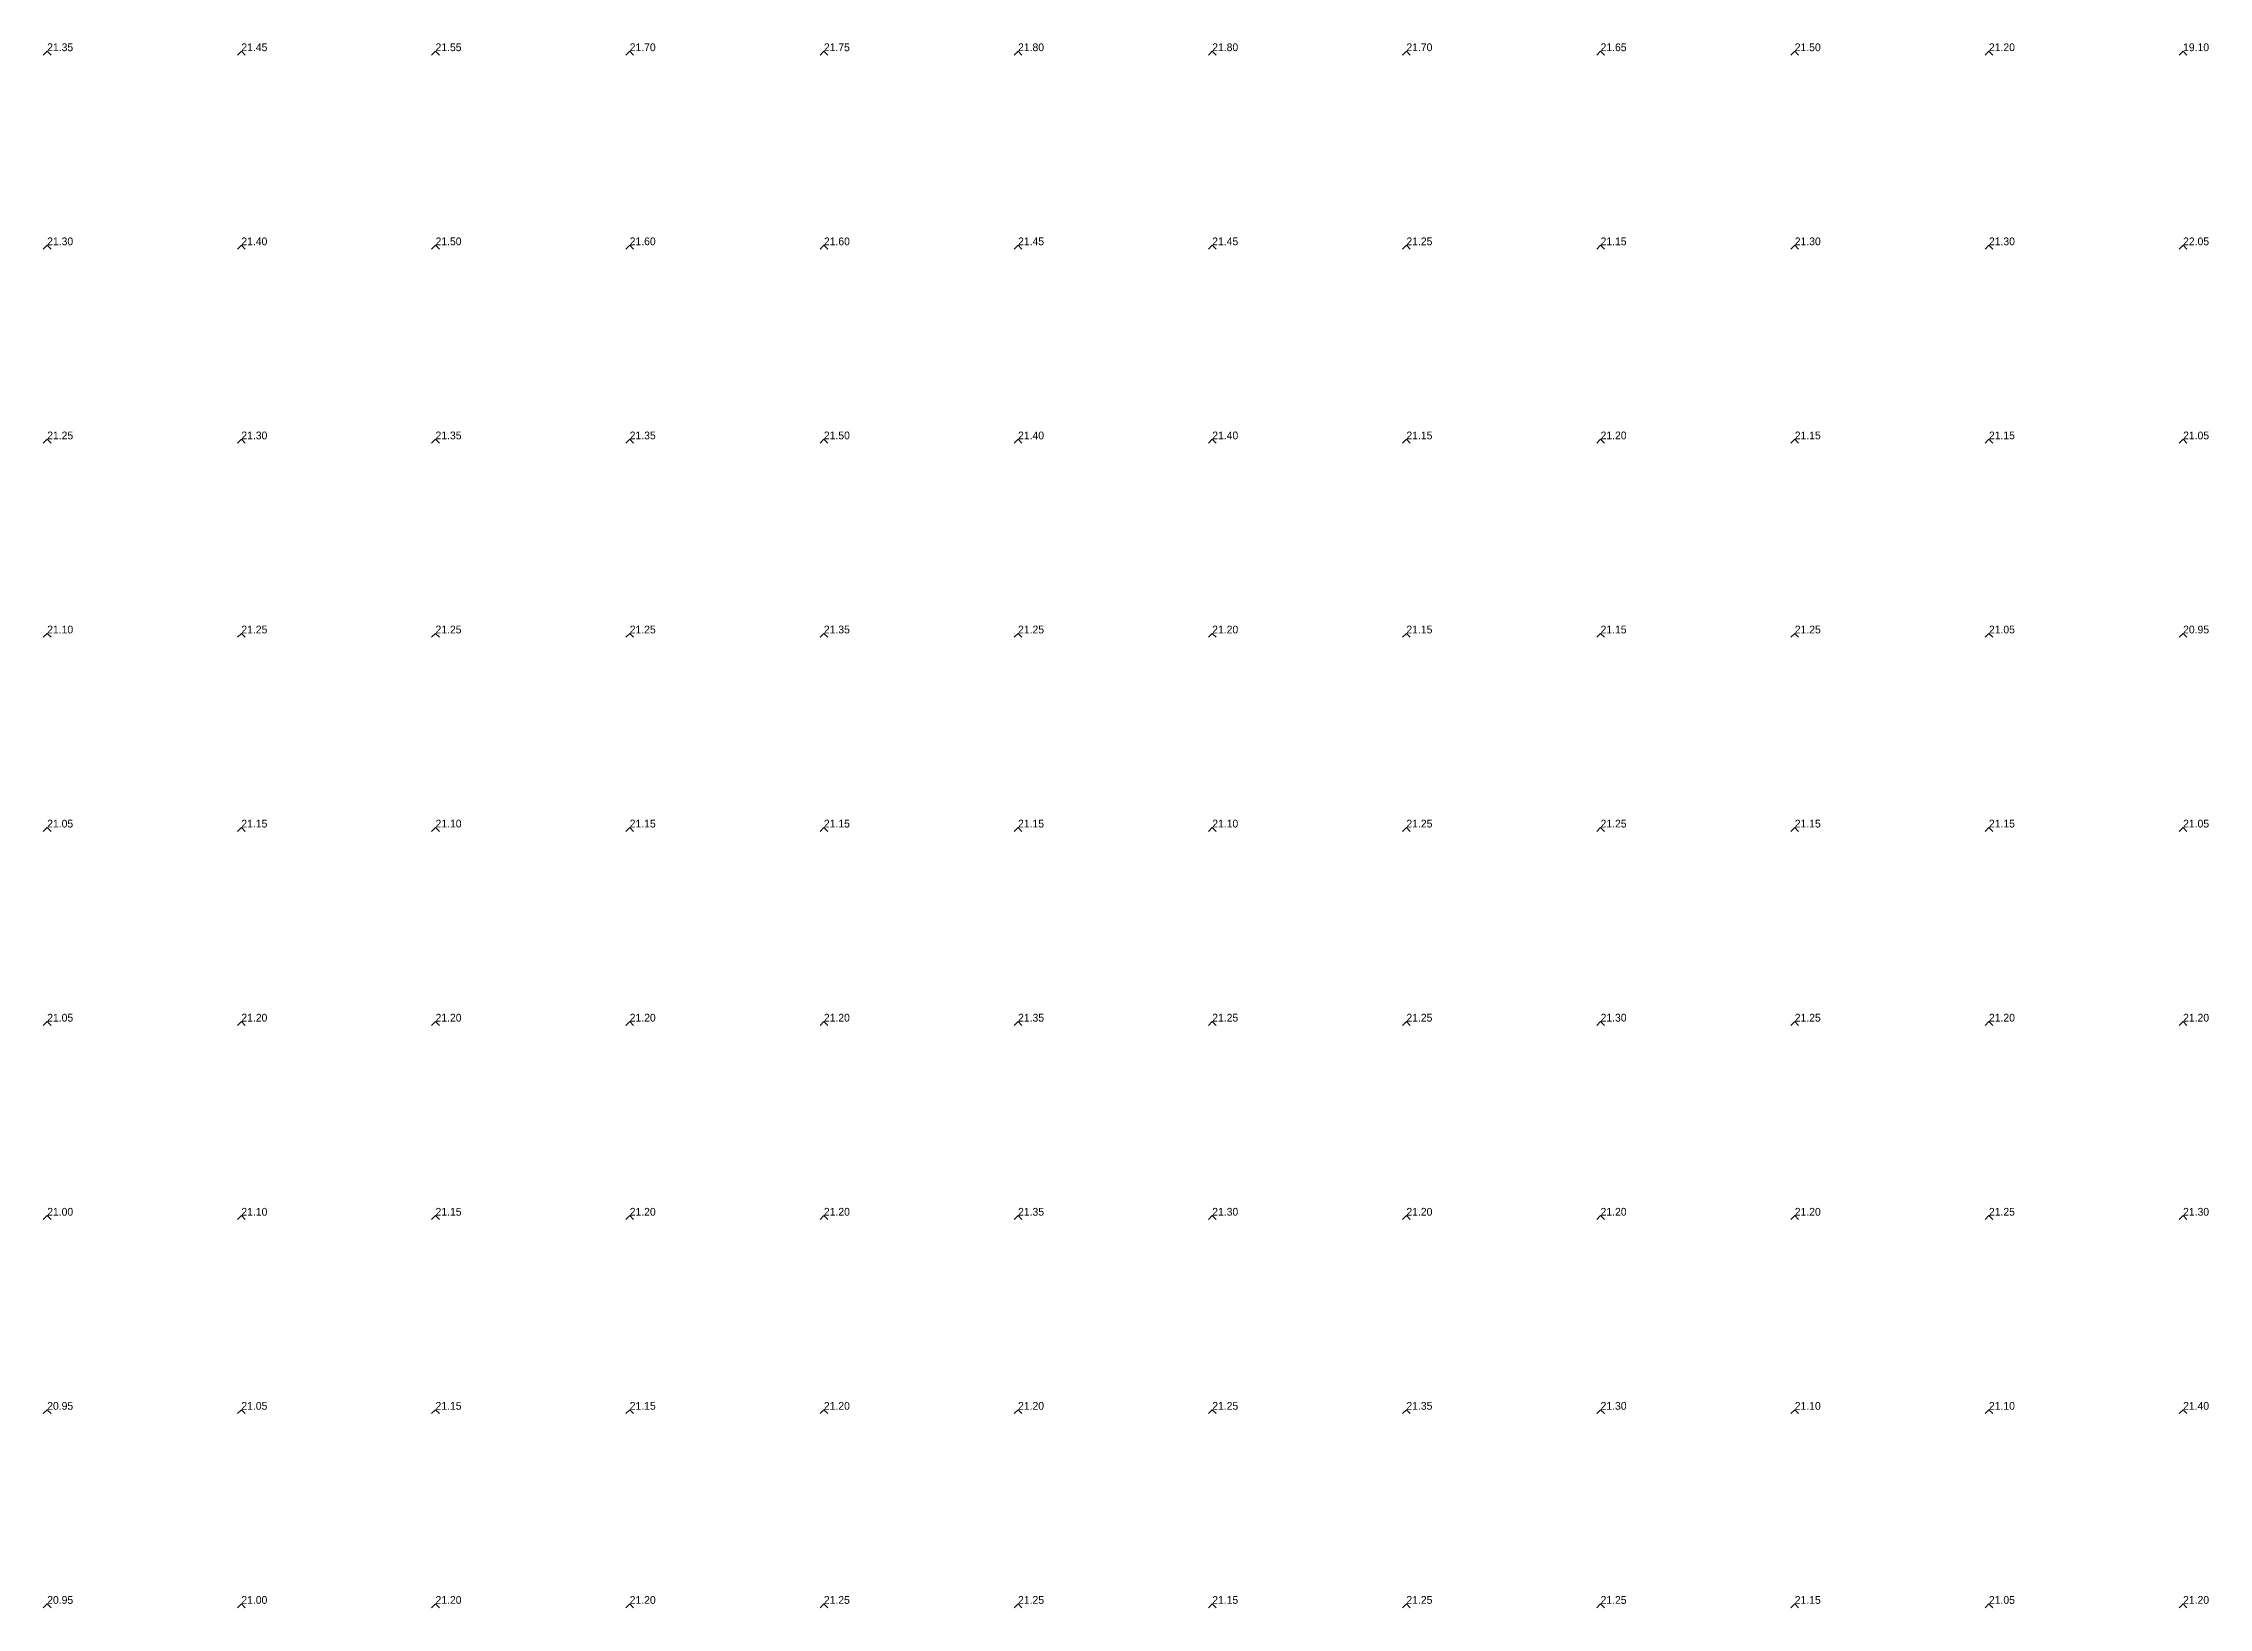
# Model space of a CAD drawing. Extents: x 570945 to 571083, y 5181392 to 5181597.
# Drawn here: x 571022.32 to 571050.2, y 5181424.08 to 5181444.23 of the extents above; entities that cross this region are included whole.
import ezdxf

# ---------------------------------------------------------------- set-up
doc = ezdxf.new("R2010")
doc.units = 0
doc.layers.add('Soundings', color=1, linetype='CONTINUOUS')

msp = doc.modelspace()

# ---------------------------------------------------------------- linework, layer by layer
at = {"layer": 'Soundings'}
for points in [[(571022.325, 5181444.075), (571022.375, 5181444.125), (571022.425, 5181444.075)], [(571024.825, 5181444.075), (571024.875, 5181444.125), (571024.925, 5181444.075)], [(571027.325, 5181444.075), (571027.375, 5181444.125), (571027.425, 5181444.075)], [(571029.825, 5181444.075), (571029.875, 5181444.125), (571029.925, 5181444.075)], [(571032.325, 5181444.075), (571032.375, 5181444.125), (571032.425, 5181444.075)], [(571034.825, 5181444.075), (571034.875, 5181444.125), (571034.925, 5181444.075)], [(571037.325, 5181444.075), (571037.375, 5181444.125), (571037.425, 5181444.075)], [(571039.825, 5181444.075), (571039.875, 5181444.125), (571039.925, 5181444.075)], [(571042.325, 5181444.075), (571042.375, 5181444.125), (571042.425, 5181444.075)], [(571044.825, 5181444.075), (571044.875, 5181444.125), (571044.925, 5181444.075)], [(571047.325, 5181444.075), (571047.375, 5181444.125), (571047.425, 5181444.075)], [(571049.825, 5181444.075), (571049.875, 5181444.125), (571049.925, 5181444.075)], [(571022.325, 5181441.575), (571022.375, 5181441.625), (571022.425, 5181441.575)], [(571024.825, 5181441.575), (571024.875, 5181441.625), (571024.925, 5181441.575)], [(571027.325, 5181441.575), (571027.375, 5181441.625), (571027.425, 5181441.575)], [(571029.825, 5181441.575), (571029.875, 5181441.625), (571029.925, 5181441.575)], [(571032.325, 5181441.575), (571032.375, 5181441.625), (571032.425, 5181441.575)], [(571034.825, 5181441.575), (571034.875, 5181441.625), (571034.925, 5181441.575)], [(571037.325, 5181441.575), (571037.375, 5181441.625), (571037.425, 5181441.575)], [(571039.825, 5181441.575), (571039.875, 5181441.625), (571039.925, 5181441.575)], [(571042.325, 5181441.575), (571042.375, 5181441.625), (571042.425, 5181441.575)], [(571044.825, 5181441.575), (571044.875, 5181441.625), (571044.925, 5181441.575)], [(571047.325, 5181441.575), (571047.375, 5181441.625), (571047.425, 5181441.575)], [(571049.825, 5181441.575), (571049.875, 5181441.625), (571049.925, 5181441.575)], [(571022.325, 5181439.075), (571022.375, 5181439.125), (571022.425, 5181439.075)], [(571024.825, 5181439.075), (571024.875, 5181439.125), (571024.925, 5181439.075)], [(571027.325, 5181439.075), (571027.375, 5181439.125), (571027.425, 5181439.075)], [(571029.825, 5181439.075), (571029.875, 5181439.125), (571029.925, 5181439.075)], [(571032.325, 5181439.075), (571032.375, 5181439.125), (571032.425, 5181439.075)], [(571034.825, 5181439.075), (571034.875, 5181439.125), (571034.925, 5181439.075)], [(571037.325, 5181439.075), (571037.375, 5181439.125), (571037.425, 5181439.075)], [(571039.825, 5181439.075), (571039.875, 5181439.125), (571039.925, 5181439.075)], [(571042.325, 5181439.075), (571042.375, 5181439.125), (571042.425, 5181439.075)], [(571044.825, 5181439.075), (571044.875, 5181439.125), (571044.925, 5181439.075)], [(571047.325, 5181439.075), (571047.375, 5181439.125), (571047.425, 5181439.075)], [(571049.825, 5181439.075), (571049.875, 5181439.125), (571049.925, 5181439.075)], [(571022.325, 5181436.575), (571022.375, 5181436.625), (571022.425, 5181436.575)], [(571024.825, 5181436.575), (571024.875, 5181436.625), (571024.925, 5181436.575)], [(571027.325, 5181436.575), (571027.375, 5181436.625), (571027.425, 5181436.575)], [(571029.825, 5181436.575), (571029.875, 5181436.625), (571029.925, 5181436.575)], [(571032.325, 5181436.575), (571032.375, 5181436.625), (571032.425, 5181436.575)], [(571034.825, 5181436.575), (571034.875, 5181436.625), (571034.925, 5181436.575)], [(571037.325, 5181436.575), (571037.375, 5181436.625), (571037.425, 5181436.575)], [(571039.825, 5181436.575), (571039.875, 5181436.625), (571039.925, 5181436.575)], [(571042.325, 5181436.575), (571042.375, 5181436.625), (571042.425, 5181436.575)], [(571044.825, 5181436.575), (571044.875, 5181436.625), (571044.925, 5181436.575)], [(571047.325, 5181436.575), (571047.375, 5181436.625), (571047.425, 5181436.575)], [(571049.825, 5181436.575), (571049.875, 5181436.625), (571049.925, 5181436.575)], [(571022.325, 5181434.075), (571022.375, 5181434.125), (571022.425, 5181434.075)], [(571024.825, 5181434.075), (571024.875, 5181434.125), (571024.925, 5181434.075)], [(571027.325, 5181434.075), (571027.375, 5181434.125), (571027.425, 5181434.075)], [(571029.825, 5181434.075), (571029.875, 5181434.125), (571029.925, 5181434.075)], [(571032.325, 5181434.075), (571032.375, 5181434.125), (571032.425, 5181434.075)], [(571034.825, 5181434.075), (571034.875, 5181434.125), (571034.925, 5181434.075)], [(571037.325, 5181434.075), (571037.375, 5181434.125), (571037.425, 5181434.075)], [(571039.825, 5181434.075), (571039.875, 5181434.125), (571039.925, 5181434.075)], [(571042.325, 5181434.075), (571042.375, 5181434.125), (571042.425, 5181434.075)], [(571044.825, 5181434.075), (571044.875, 5181434.125), (571044.925, 5181434.075)], [(571047.325, 5181434.075), (571047.375, 5181434.125), (571047.425, 5181434.075)], [(571049.825, 5181434.075), (571049.875, 5181434.125), (571049.925, 5181434.075)], [(571022.325, 5181431.575), (571022.375, 5181431.625), (571022.425, 5181431.575)], [(571024.825, 5181431.575), (571024.875, 5181431.625), (571024.925, 5181431.575)], [(571027.325, 5181431.575), (571027.375, 5181431.625), (571027.425, 5181431.575)], [(571029.825, 5181431.575), (571029.875, 5181431.625), (571029.925, 5181431.575)], [(571032.325, 5181431.575), (571032.375, 5181431.625), (571032.425, 5181431.575)], [(571034.825, 5181431.575), (571034.875, 5181431.625), (571034.925, 5181431.575)], [(571037.325, 5181431.575), (571037.375, 5181431.625), (571037.425, 5181431.575)], [(571039.825, 5181431.575), (571039.875, 5181431.625), (571039.925, 5181431.575)], [(571042.325, 5181431.575), (571042.375, 5181431.625), (571042.425, 5181431.575)], [(571044.825, 5181431.575), (571044.875, 5181431.625), (571044.925, 5181431.575)], [(571047.325, 5181431.575), (571047.375, 5181431.625), (571047.425, 5181431.575)], [(571049.825, 5181431.575), (571049.875, 5181431.625), (571049.925, 5181431.575)], [(571022.325, 5181429.075), (571022.375, 5181429.125), (571022.425, 5181429.075)], [(571024.825, 5181429.075), (571024.875, 5181429.125), (571024.925, 5181429.075)], [(571027.325, 5181429.075), (571027.375, 5181429.125), (571027.425, 5181429.075)], [(571029.825, 5181429.075), (571029.875, 5181429.125), (571029.925, 5181429.075)], [(571032.325, 5181429.075), (571032.375, 5181429.125), (571032.425, 5181429.075)], [(571034.825, 5181429.075), (571034.875, 5181429.125), (571034.925, 5181429.075)], [(571037.325, 5181429.075), (571037.375, 5181429.125), (571037.425, 5181429.075)], [(571039.825, 5181429.075), (571039.875, 5181429.125), (571039.925, 5181429.075)], [(571042.325, 5181429.075), (571042.375, 5181429.125), (571042.425, 5181429.075)], [(571044.825, 5181429.075), (571044.875, 5181429.125), (571044.925, 5181429.075)], [(571047.325, 5181429.075), (571047.375, 5181429.125), (571047.425, 5181429.075)], [(571049.825, 5181429.075), (571049.875, 5181429.125), (571049.925, 5181429.075)], [(571022.325, 5181426.575), (571022.375, 5181426.625), (571022.425, 5181426.575)], [(571024.825, 5181426.575), (571024.875, 5181426.625), (571024.925, 5181426.575)], [(571027.325, 5181426.575), (571027.375, 5181426.625), (571027.425, 5181426.575)], [(571029.825, 5181426.575), (571029.875, 5181426.625), (571029.925, 5181426.575)], [(571032.325, 5181426.575), (571032.375, 5181426.625), (571032.425, 5181426.575)], [(571034.825, 5181426.575), (571034.875, 5181426.625), (571034.925, 5181426.575)], [(571037.325, 5181426.575), (571037.375, 5181426.625), (571037.425, 5181426.575)], [(571039.825, 5181426.575), (571039.875, 5181426.625), (571039.925, 5181426.575)], [(571042.325, 5181426.575), (571042.375, 5181426.625), (571042.425, 5181426.575)], [(571044.825, 5181426.575), (571044.875, 5181426.625), (571044.925, 5181426.575)], [(571047.325, 5181426.575), (571047.375, 5181426.625), (571047.425, 5181426.575)], [(571049.825, 5181426.575), (571049.875, 5181426.625), (571049.925, 5181426.575)], [(571022.325, 5181424.075), (571022.375, 5181424.125), (571022.425, 5181424.075)], [(571024.825, 5181424.075), (571024.875, 5181424.125), (571024.925, 5181424.075)], [(571027.325, 5181424.075), (571027.375, 5181424.125), (571027.425, 5181424.075)], [(571029.825, 5181424.075), (571029.875, 5181424.125), (571029.925, 5181424.075)], [(571032.325, 5181424.075), (571032.375, 5181424.125), (571032.425, 5181424.075)], [(571034.825, 5181424.075), (571034.875, 5181424.125), (571034.925, 5181424.075)], [(571037.325, 5181424.075), (571037.375, 5181424.125), (571037.425, 5181424.075)], [(571039.825, 5181424.075), (571039.875, 5181424.125), (571039.925, 5181424.075)], [(571042.325, 5181424.075), (571042.375, 5181424.125), (571042.425, 5181424.075)], [(571044.825, 5181424.075), (571044.875, 5181424.125), (571044.925, 5181424.075)], [(571047.325, 5181424.075), (571047.375, 5181424.125), (571047.425, 5181424.075)], [(571049.825, 5181424.075), (571049.875, 5181424.125), (571049.925, 5181424.075)]]:
    msp.add_lwpolyline(points, dxfattribs=at)

# ---------------------------------------------------------------- texts
for s, p in [('21.35', (571022.375, 5181444.125, 21.35)), ('21.45', (571024.875, 5181444.125, 21.45)), ('21.55', (571027.375, 5181444.125, 21.55)), ('21.70', (571029.875, 5181444.125, 21.7)), ('21.75', (571032.375, 5181444.125, 21.75)), ('21.80', (571034.875, 5181444.125, 21.8)), ('21.80', (571037.375, 5181444.125, 21.8)), ('21.70', (571039.875, 5181444.125, 21.7)), ('21.65', (571042.375, 5181444.125, 21.65)), ('21.50', (571044.875, 5181444.125, 21.5)), ('21.20', (571047.375, 5181444.125, 21.2)), ('19.10', (571049.875, 5181444.125, 19.1)), ('21.30', (571022.375, 5181441.625, 21.3)), ('21.40', (571024.875, 5181441.625, 21.4)), ('21.50', (571027.375, 5181441.625, 21.5)), ('21.60', (571029.875, 5181441.625, 21.6)), ('21.60', (571032.375, 5181441.625, 21.6)), ('21.45', (571034.875, 5181441.625, 21.45)), ('21.45', (571037.375, 5181441.625, 21.45)), ('21.25', (571039.875, 5181441.625, 21.25)), ('21.15', (571042.375, 5181441.625, 21.15)), ('21.30', (571044.875, 5181441.625, 21.3)), ('21.30', (571047.375, 5181441.625, 21.3)), ('22.05', (571049.875, 5181441.625, 22.05)), ('21.25', (571022.375, 5181439.125, 21.25)), ('21.30', (571024.875, 5181439.125, 21.3)), ('21.35', (571027.375, 5181439.125, 21.35)), ('21.35', (571029.875, 5181439.125, 21.35)), ('21.50', (571032.375, 5181439.125, 21.5)), ('21.40', (571034.875, 5181439.125, 21.4)), ('21.40', (571037.375, 5181439.125, 21.4)), ('21.15', (571039.875, 5181439.125, 21.15)), ('21.20', (571042.375, 5181439.125, 21.2)), ('21.15', (571044.875, 5181439.125, 21.15)), ('21.15', (571047.375, 5181439.125, 21.15)), ('21.05', (571049.875, 5181439.125, 21.05)), ('21.10', (571022.375, 5181436.625, 21.1)), ('21.25', (571024.875, 5181436.625, 21.25)), ('21.25', (571027.375, 5181436.625, 21.25)), ('21.25', (571029.875, 5181436.625, 21.25)), ('21.35', (571032.375, 5181436.625, 21.35)), ('21.25', (571034.875, 5181436.625, 21.25)), ('21.20', (571037.375, 5181436.625, 21.2)), ('21.15', (571039.875, 5181436.625, 21.15)), ('21.15', (571042.375, 5181436.625, 21.15)), ('21.25', (571044.875, 5181436.625, 21.25)), ('21.05', (571047.375, 5181436.625, 21.05)), ('20.95', (571049.875, 5181436.625, 20.95)), ('21.05', (571022.375, 5181434.125, 21.05)), ('21.15', (571024.875, 5181434.125, 21.15)), ('21.10', (571027.375, 5181434.125, 21.1)), ('21.15', (571029.875, 5181434.125, 21.15)), ('21.15', (571032.375, 5181434.125, 21.15)), ('21.15', (571034.875, 5181434.125, 21.15)), ('21.10', (571037.375, 5181434.125, 21.1)), ('21.25', (571039.875, 5181434.125, 21.25)), ('21.25', (571042.375, 5181434.125, 21.25)), ('21.15', (571044.875, 5181434.125, 21.15)), ('21.15', (571047.375, 5181434.125, 21.15)), ('21.05', (571049.875, 5181434.125, 21.05)), ('21.05', (571022.375, 5181431.625, 21.05)), ('21.20', (571024.875, 5181431.625, 21.2)), ('21.20', (571027.375, 5181431.625, 21.2)), ('21.20', (571029.875, 5181431.625, 21.2)), ('21.20', (571032.375, 5181431.625, 21.2)), ('21.35', (571034.875, 5181431.625, 21.35)), ('21.25', (571037.375, 5181431.625, 21.25)), ('21.25', (571039.875, 5181431.625, 21.25)), ('21.30', (571042.375, 5181431.625, 21.3)), ('21.25', (571044.875, 5181431.625, 21.25)), ('21.20', (571047.375, 5181431.625, 21.2)), ('21.20', (571049.875, 5181431.625, 21.2)), ('21.00', (571022.375, 5181429.125, 21)), ('21.10', (571024.875, 5181429.125, 21.1)), ('21.15', (571027.375, 5181429.125, 21.15)), ('21.20', (571029.875, 5181429.125, 21.2)), ('21.20', (571032.375, 5181429.125, 21.2)), ('21.35', (571034.875, 5181429.125, 21.35)), ('21.30', (571037.375, 5181429.125, 21.3)), ('21.20', (571039.875, 5181429.125, 21.2)), ('21.20', (571042.375, 5181429.125, 21.2)), ('21.20', (571044.875, 5181429.125, 21.2)), ('21.25', (571047.375, 5181429.125, 21.25)), ('21.30', (571049.875, 5181429.125, 21.3)), ('20.95', (571022.375, 5181426.625, 20.95)), ('21.05', (571024.875, 5181426.625, 21.05)), ('21.15', (571027.375, 5181426.625, 21.15)), ('21.15', (571029.875, 5181426.625, 21.15)), ('21.20', (571032.375, 5181426.625, 21.2)), ('21.20', (571034.875, 5181426.625, 21.2)), ('21.25', (571037.375, 5181426.625, 21.25)), ('21.35', (571039.875, 5181426.625, 21.35)), ('21.30', (571042.375, 5181426.625, 21.3)), ('21.10', (571044.875, 5181426.625, 21.1)), ('21.10', (571047.375, 5181426.625, 21.1)), ('21.40', (571049.875, 5181426.625, 21.4)), ('20.95', (571022.375, 5181424.125, 20.95)), ('21.00', (571024.875, 5181424.125, 21)), ('21.20', (571027.375, 5181424.125, 21.2)), ('21.20', (571029.875, 5181424.125, 21.2)), ('21.25', (571032.375, 5181424.125, 21.25)), ('21.25', (571034.875, 5181424.125, 21.25)), ('21.15', (571037.375, 5181424.125, 21.15)), ('21.25', (571039.875, 5181424.125, 21.25)), ('21.25', (571042.375, 5181424.125, 21.25)), ('21.15', (571044.875, 5181424.125, 21.15)), ('21.05', (571047.375, 5181424.125, 21.05)), ('21.20', (571049.875, 5181424.125, 21.2))]:
    msp.add_text(s, height=0.1, dxfattribs=at).set_placement(p)

doc.saveas('drawing.dxf')
